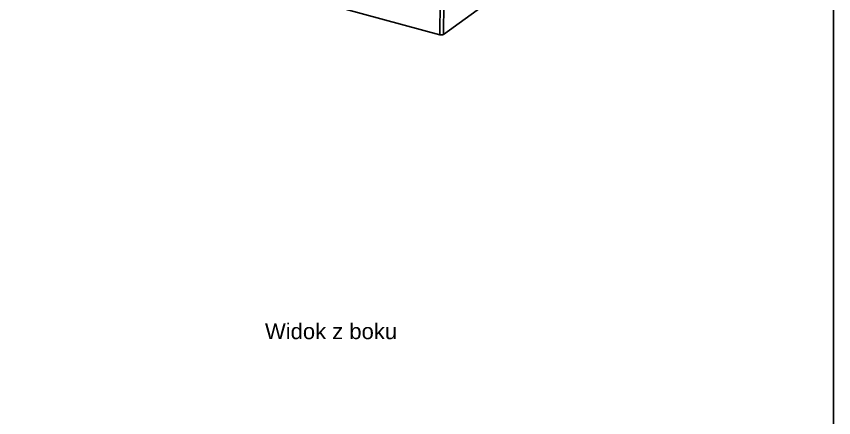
# Model space of a CAD drawing. Header units: millimetres. Extents: x 10366 to 13995, y 24552 to 29685.
# Drawn here: x 12181 to 13995, y 27119 to 28010 of the extents above; entities that cross this region are included whole.
import ezdxf

# ---------------------------------------------------------------- set-up
doc = ezdxf.new("R2010")
doc.units = ezdxf.units.MM
doc.header["$LTSCALE"] = 3
doc.layers.add('Default', color=7, linetype='Continuous')
doc.styles.get("Standard").update_dxf_attribs({"font": 'arial.ttf'})

msp = doc.modelspace()

# ---------------------------------------------------------------- linework, layer by layer
msp.add_lwpolyline([(10366.2, 24552.5), (10366.2, 29684.6), (13995, 29684.6), (13995, 24552.5)], close=True)
at = {"layer": 'Default'}
for points in [[(13128.7, 27969.9, 0), (13484.1, 28227.6, 0)], [(12490.1, 28141.1, 0), (13120.9, 27969.2, 0)], [(13120.9, 27969.2, 0), (13121.7, 28042.9, 0)], [(13128.7, 27969.9, 0), (13129.5, 28040.8, 0)], [(13120.9, 27969.2, 0), (13121.8, 27969, 0), (13122.9, 27968.8, 0), (13124.1, 27968.8, 0), (13125.2, 27968.8, 0), (13126.3, 27969, 0), (13127.3, 27969.3, 0), (13128.1, 27969.6, 0), (13128.7, 27969.9, 0)]]:
    msp.add_polyline3d(points, dxfattribs=at)

# ---------------------------------------------------------------- texts
msp.add_text('Widok z boku', height=34.962).set_placement((12732.6, 27293))

doc.saveas('drawing.dxf')
